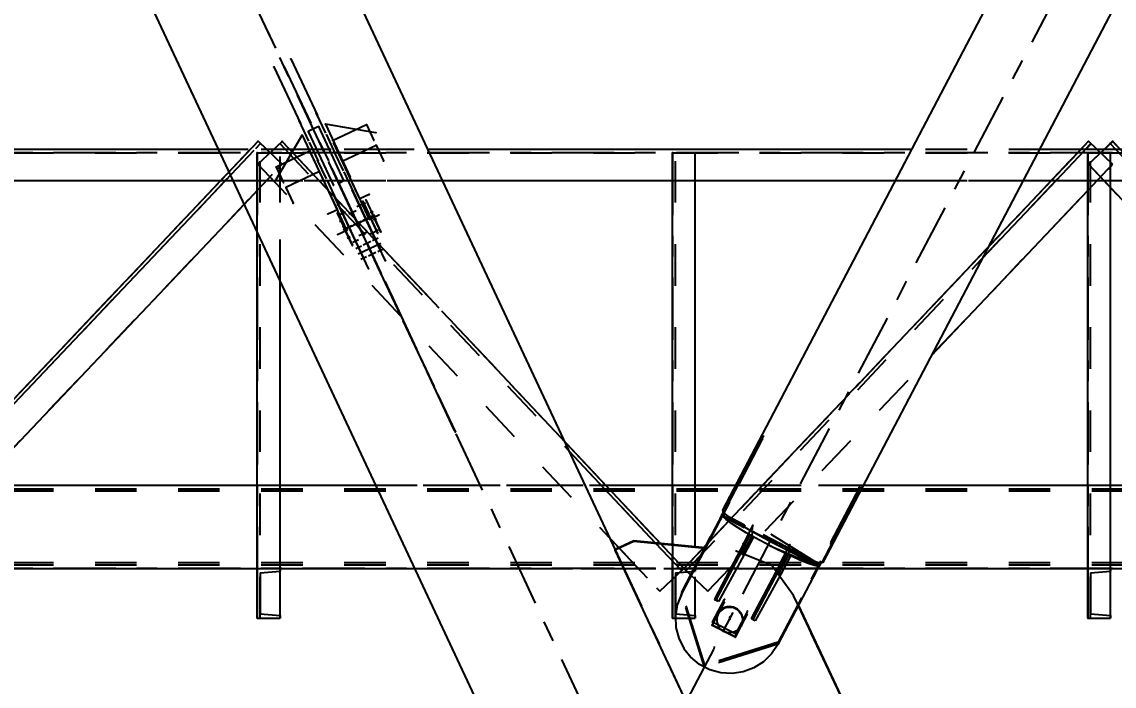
# Model space of a CAD drawing. Header units: millimetres. Extents: x 2368 to 8313, y 7493 to 11698.
# Drawn here: x 5925.3 to 5977.9, y 11267.7 to 11299.7 of the extents above; entities that cross this region are included whole.
import ezdxf

# ---------------------------------------------------------------- set-up
doc = ezdxf.new("R2010")
doc.units = ezdxf.units.MM
for name, pattern in [('XKITLINE00', [0]), ('XKITLINE02', [4, 2, -2]), ('XKITLINE03', [6, 3, -1, 1, -1])]:
    doc.linetypes.add(name, pattern=pattern)
doc.styles.add('ROMANS', font='romans.shx')
doc.dimstyles.new('MD300', dxfattribs={"dimtxt": 2.5, "dimasz": 2.5, "dimexe": 1, "dimexo": 1, "dimgap": 0.5, "dimtad": 1, "dimdec": 1, "dimlfac": 50, "dimrnd": 0.5, "dimdsep": 46, "dimtxsty": 'ROMANS', "dimcen": 1, "dimclrd": 146, "dimclre": 146, "dimclrt": 30, "dimadec": 1, "dimazin": 2, "dimtfac": 1, "dimtdec": 1, "dimtmove": 0, "dimatfit": 1, "dimfxl": 1, "dimtolj": 1, "dimtzin": 0, "dimlwd": -1, "dimlwe": -1, "dimarcsym": 0})

# ---------------------------------------------------------------- blocks, each defined once
blk = doc.blocks.new('*D37')
at = {"color": 146, "transparency": 16777216}
for p, q in [((6544.584, 11276.27), (6544.584, 10979.265)), ((5216.588, 11053.98), (5216.588, 10979.265)), ((5219.088, 10980.265), (6542.084, 10980.265))]:
    blk.add_line(p, q, dxfattribs=at)
for points in [[(5219.088, 10980.681), (5219.088, 10979.848), (5216.588, 10980.265)], [(6542.084, 10980.681), (6542.084, 10979.848), (6544.584, 10980.265)]]:
    blk.add_solid(points, dxfattribs=at)
at = {"layer": 'Defpoints', "color": 0, "transparency": 16777216}
for p in [(6544.584, 11277.27), (5216.588, 11054.98), (6544.584, 10980.265)]:
    blk.add_point(p, dxfattribs=at)
at = {"color": 30, "transparency": 16777216, "insert": (5880.586, 10982.015), "char_height": 2.5, "attachment_point": 5, "style": 'ROMANS'}
blk.add_mtext('\\A1;66400', dxfattribs=at)
blk = doc.blocks.new('*D38')
at = {"color": 146, "transparency": 16777216}
for p, q in [((3888.584, 11276.27), (3888.584, 10968.162)), ((6544.588, 11276.271), (6544.588, 10968.162)), ((6542.088, 10969.162), (3891.084, 10969.162))]:
    blk.add_line(p, q, dxfattribs=at)
for points in [[(3891.084, 10969.579), (3891.084, 10968.745), (3888.584, 10969.162)], [(6542.088, 10969.579), (6542.088, 10968.745), (6544.588, 10969.162)]]:
    blk.add_solid(points, dxfattribs=at)
at = {"layer": 'Defpoints', "color": 0, "transparency": 16777216}
for p in [(3888.584, 11277.27), (6544.588, 11277.271), (3888.584, 10969.162)]:
    blk.add_point(p, dxfattribs=at)
at = {"color": 30, "transparency": 16777216, "insert": (5216.586, 10970.912), "char_height": 2.5, "attachment_point": 5, "style": 'ROMANS'}
blk.add_mtext('\\A1;132800', dxfattribs=at)

msp = doc.modelspace()

# ---------------------------------------------------------------- linework, layer by layer
at = {"color": 8, "linetype": 'XKITLINE03'}
for p, q in [((6036.5882, 11087.0404), (5872.5882, 11436.8368)), ((6036.5882, 11087.0404), (5872.5882, 11436.8368)), ((6036.5882, 11418.2997), (5954.5882, 11261.9386)), ((6036.5882, 11418.2997), (5954.5882, 11261.9386)), ((5889.4991, 11400.7675), (5946.1327, 11279.9733)), ((5937.3974, 11297.5449), (5940.4087, 11291.122)), ((5938.2123, 11297.927), (5941.2236, 11291.5041)), ((5941.6208, 11288.5368), (5938.6094, 11294.9597)), ((5942.4356, 11288.9189), (5939.4243, 11295.3418)), ((5939.2929, 11294.5621), (5939.0428, 11294.4358)), ((5939.0428, 11294.4358), (5940.2618, 11291.8358)), ((5939.5498, 11294.6736), (5939.2929, 11294.5621)), ((5940.7689, 11292.0735), (5939.5498, 11294.6736)), ((5942.3052, 11294.3796), (5939.8713, 11294.7889)), ((5939.8713, 11294.7889), (5941.0631, 11292.2469)), ((5940.2178, 11294.0027), (5941.8476, 11294.7669)), ((5941.8476, 11294.7669), (5942.2035, 11294.0077)), ((5937.5065, 11292.1297), (5938.7486, 11294.2625)), ((5938.7486, 11294.2625), (5939.9404, 11291.7205)), ((5941.5348, 11291.1937), (5940.2178, 11294.0027)), ((5939.1313, 11293.4933), (5937.5015, 11292.7292)), ((5940.4483, 11290.6843), (5939.1313, 11293.4933)), ((5940.6804, 11293.016), (5942.3102, 11293.7802)), ((5942.3102, 11293.7802), (5942.6662, 11293.0209)), ((5941.2973, 11290.2868), (5940.0439, 11292.9601)), ((5941.9974, 11290.207), (5940.6804, 11293.016)), ((5937.5015, 11292.7292), (5937.8574, 11291.97)), ((5939.5939, 11292.5066), (5937.9641, 11291.7425)), ((5940.9109, 11289.6976), (5939.5939, 11292.5066)), ((5940.1826, 11292.6644), (5946.1014, 11280.0401)), ((5937.9641, 11291.7425), (5938.32, 11290.9833)), ((5940.5188, 11291.9473), (5940.7689, 11292.0735)), ((5941.2236, 11291.5041), (5942.7622, 11288.2224)), ((5941.9875, 11291.4059), (5941.5348, 11291.1937)), ((5939.9956, 11290.472), (5940.4483, 11290.6843)), ((5940.4087, 11291.122), (5941.9473, 11287.8403)), ((5941.6738, 11291.0857), (5942.1151, 11290.1443)), ((5941.8186, 11291.1536), (5942.26, 11290.2122)), ((5940.4424, 11290.5084), (5940.8838, 11289.567)), ((5940.8789, 11289.7658), (5941.9654, 11290.2752)), ((5942.022, 11288.7412), (5941.2973, 11290.2868)), ((5942.402, 11289.5325), (5941.9606, 11290.474)), ((5942.4501, 11290.4192), (5941.9974, 11290.207)), ((5942.5468, 11289.6005), (5942.1055, 11290.5419)), ((5942.1151, 11290.1443), (5942.402, 11289.5325)), ((5942.26, 11290.2122), (5942.5468, 11289.6005)), ((5940.4582, 11289.4853), (5940.9109, 11289.6976)), ((5941.1706, 11288.9552), (5940.7292, 11289.8966)), ((5940.8838, 11289.567), (5941.1706, 11288.9552)), ((5946.0631, 11280.1218), (5942.022, 11288.7412)), ((5942.7622, 11288.2224), (5942.4356, 11288.9189)), ((5941.9473, 11287.8403), (5941.6208, 11288.5368)), ((5946.1014, 11280.0401), (5946.0631, 11280.1218)), ((5957.0226, 11272.1816), (5960.9326, 11279.6373)), ((5957.0226, 11272.1816), (5960.9325, 11279.6373)), ((5957.0339, 11272.2758), (5960.9439, 11279.7315)), ((5957.034, 11272.2758), (5960.944, 11279.7315)), ((5965.5789, 11277.2225), (5961.6689, 11269.7668)), ((5965.5788, 11277.2225), (5961.6689, 11269.7668)), ((5965.5902, 11277.3167), (5961.6802, 11269.861)), ((5965.5903, 11277.3167), (5961.6803, 11269.861)), ((5958.9705, 11275.9968), (5958.9803, 11275.9606)), ((5958.9705, 11275.9968), (5958.9802, 11275.9606)), ((5958.9802, 11275.9606), (5963.6532, 11273.532)), ((5958.9803, 11275.9606), (5963.6532, 11273.532)), ((5963.6603, 11273.5906), (5958.9873, 11276.0193)), ((5963.6603, 11273.5906), (5958.9874, 11276.0193)), ((5963.6124, 11273.6533), (5959.0438, 11276.0277)), ((5963.6124, 11273.6533), (5959.0438, 11276.0277)), ((5963.5967, 11273.5235), (5959.0281, 11275.8979)), ((5963.5968, 11273.5235), (5959.0282, 11275.8979)), ((5960.4639, 11275.4877), (5960.0017, 11274.6064)), ((5960.4639, 11275.4877), (5960.0017, 11274.6064)), ((5960.4411, 11275.2993), (5960.4639, 11275.4877)), ((5960.4412, 11275.2993), (5960.4639, 11275.4877)), ((5958.7159, 11271.9129), (5960.426, 11275.1737)), ((5958.716, 11271.9129), (5960.426, 11275.1737)), ((5958.7311, 11272.0385), (5960.4412, 11275.2993)), ((5958.7311, 11272.0385), (5960.4411, 11275.2993)), ((5960.4033, 11274.9852), (5959.9411, 11274.1039)), ((5960.4032, 11274.9852), (5959.9411, 11274.1039)), ((5960.426, 11275.1737), (5960.4032, 11274.9852)), ((5960.426, 11275.1737), (5960.4033, 11274.9852)), ((5961.3537, 11275.053), (5963.6124, 11273.6533)), ((5961.3538, 11275.053), (5963.6124, 11273.6533)), ((5954.7281, 11274.7252), (5953.8219, 11274.306)), ((5954.728, 11274.7252), (5953.8219, 11274.306)), ((5960.5045, 11271.1168), (5962.2146, 11274.3776)), ((5960.5045, 11271.1168), (5962.2145, 11274.3776)), ((5961.2868, 11274.4982), (5963.5968, 11273.5235)), ((5961.2868, 11274.4982), (5963.5967, 11273.5235)), ((5962.2373, 11274.566), (5961.7751, 11273.6847)), ((5962.2373, 11274.566), (5961.7751, 11273.6847)), ((5962.2145, 11274.3776), (5962.2373, 11274.566)), ((5962.2146, 11274.3776), (5962.2373, 11274.566)), ((5953.8219, 11274.306), (5963.1227, 11254.4663)), ((5953.8219, 11274.306), (5963.1227, 11254.4663)), ((5961.3815, 11273.5553), (5959.6625, 11274.2482)), ((5961.3814, 11273.5553), (5959.6625, 11274.2482)), ((5960.4893, 11270.9912), (5962.1994, 11274.252)), ((5960.4894, 11270.9912), (5962.1994, 11274.252)), ((5962.1767, 11274.0636), (5961.7145, 11273.1823)), ((5962.1766, 11274.0636), (5961.7145, 11273.1823)), ((5962.1994, 11274.252), (5962.1766, 11274.0636)), ((5962.1994, 11274.252), (5962.1767, 11274.0636)), ((5962.42, 11272.1111), (5961.3814, 11273.5553)), ((5962.4201, 11272.1111), (5961.3815, 11273.5553)), ((5963.6532, 11273.532), (5963.6701, 11273.5544)), ((5963.6532, 11273.532), (5963.67, 11273.5544)), ((5963.6701, 11273.5544), (5963.6603, 11273.5906)), ((5963.67, 11273.5544), (5963.6603, 11273.5906)), ((5958.1462, 11268.7595), (5957.0339, 11272.2758)), ((5958.1462, 11268.7595), (5957.034, 11272.2758)), ((5958.1349, 11268.6653), (5957.0226, 11272.1816)), ((5958.1348, 11268.6653), (5957.0226, 11272.1816)), ((5958.5045, 11270.6727), (5959.0776, 11271.7655)), ((5958.5045, 11270.6727), (5959.0776, 11271.7655)), ((5958.5065, 11270.6895), (5959.0796, 11271.7823)), ((5958.5066, 11270.6895), (5959.0797, 11271.7823)), ((5958.5237, 11270.8318), (5959.0968, 11271.9246)), ((5958.5237, 11270.8318), (5959.0968, 11271.9246)), ((5958.7096, 11271.8606), (5958.7159, 11271.9129)), ((5958.7097, 11271.8606), (5958.716, 11271.9129)), ((5958.7375, 11272.0908), (5958.7311, 11272.0385)), ((5958.7374, 11272.0908), (5958.7311, 11272.0385)), ((5967.1025, 11262.1554), (5962.42, 11272.1111)), ((5967.1026, 11262.1554), (5962.4201, 11272.1111)), ((5960.1771, 11271.1941), (5959.604, 11270.1013)), ((5960.1771, 11271.1941), (5959.6041, 11270.1013)), ((5960.1791, 11271.2108), (5959.606, 11270.118)), ((5960.1792, 11271.2108), (5959.6061, 11270.118)), ((5960.1963, 11271.3532), (5959.6232, 11270.2604)), ((5960.1963, 11271.3532), (5959.6232, 11270.2604)), ((5959.6041, 11270.1013), (5958.5045, 11270.6727)), ((5959.604, 11270.1013), (5958.5045, 11270.6727)), ((5959.606, 11270.118), (5958.5065, 11270.6895)), ((5959.6061, 11270.118), (5958.5066, 11270.6895)), ((5959.6232, 11270.2604), (5958.5237, 11270.8318)), ((5959.6232, 11270.2604), (5958.5237, 11270.8318)), ((5959.359, 11271.0841), (5959.3438, 11270.9585)), ((5959.359, 11271.0841), (5959.3439, 11270.9585)), ((5960.483, 11270.9389), (5960.4893, 11270.9912)), ((5960.4831, 11270.9389), (5960.4894, 11270.9912)), ((5960.5109, 11271.1691), (5960.5045, 11271.1168)), ((5960.5108, 11271.1691), (5960.5045, 11271.1168)), ((5961.6689, 11269.7668), (5958.1348, 11268.6653)), ((5961.6689, 11269.7668), (5958.1349, 11268.6653)), ((5961.6803, 11269.861), (5958.1462, 11268.7595)), ((5961.6802, 11269.861), (5958.1462, 11268.7595))]:
    msp.add_line(p, q, dxfattribs=at)
at = {"color": 8, "linetype": 'XKITLINE00'}
for p, q in [((5889.6348, 11411.2266), (5953.8283, 11274.3079)), ((5881.3526, 11407.3948), (6020.0938, 11111.4729)), ((6022.8119, 11397.9044), (5958.992, 11276.21)), ((6027.6533, 11395.3882), (5963.8334, 11273.6938)), ((5960.8652, 11279.6913), (5959.0165, 11276.1661)), ((5960.8975, 11279.6367), (5959.0488, 11276.1115)), ((5960.8902, 11279.7363), (5960.8652, 11279.6913)), ((5960.9088, 11279.6686), (5960.8652, 11279.6913)), ((5960.9142, 11279.7743), (5960.8902, 11279.7363)), ((5960.931, 11279.7151), (5960.8902, 11279.7363)), ((5960.918, 11279.6863), (5960.8975, 11279.6367)), ((5960.9348, 11279.8015), (5960.9142, 11279.7743)), ((5960.9501, 11279.8154), (5960.9348, 11279.8015)), ((5960.9523, 11279.7702), (5960.9382, 11279.7312)), ((5960.9586, 11279.8145), (5960.9501, 11279.8154)), ((5960.9593, 11279.7989), (5960.9523, 11279.7702)), ((5960.9586, 11279.8145), (5960.9593, 11279.7989)), ((5965.6097, 11277.1876), (5963.761, 11273.6624)), ((5965.6506, 11277.2042), (5963.8019, 11273.679)), ((5965.638, 11277.2332), (5965.6097, 11277.1876)), ((5965.6506, 11277.2042), (5965.6288, 11277.2155)), ((5965.6739, 11277.25), (5965.6506, 11277.2042)), ((5965.6739, 11277.25), (5965.6535, 11277.2606)), ((5965.6838, 11277.3111), (5965.6622, 11277.276)), ((5965.6931, 11277.2905), (5965.6739, 11277.25)), ((5965.7003, 11277.3349), (5965.6838, 11277.3111)), ((5965.7063, 11277.3217), (5965.6931, 11277.2905)), ((5965.71, 11277.345), (5965.7003, 11277.3349)), ((5965.7121, 11277.3405), (5965.7063, 11277.3217)), ((5965.71, 11277.345), (5965.7121, 11277.3405)), ((5957.0207, 11272.1659), (5959.0768, 11276.0865)), ((5959.0681, 11276.0942), (5957.0245, 11272.1973)), ((5958.9718, 11275.9831), (5958.1498, 11274.4156)), ((5958.977, 11275.9687), (5958.1619, 11274.4145)), ((5958.9705, 11275.9968), (5958.9721, 11275.9804)), ((5959.0581, 11276.1445), (5958.9721, 11275.9804)), ((5958.9721, 11275.9804), (5958.9803, 11275.9606)), ((5959.056, 11276.1051), (5958.9803, 11275.9606)), ((5958.9936, 11275.9537), (5958.9803, 11275.9606)), ((5958.992, 11276.21), (5959.0165, 11276.1661)), ((5959.0644, 11276.1412), (5959.0165, 11276.1661)), ((5959.111, 11276.0559), (5959.0282, 11275.8979)), ((5959.2168, 11275.9614), (5959.0488, 11276.1115)), ((5959.2675, 11275.9247), (5959.1817, 11275.7611)), ((5959.4987, 11275.7573), (5959.2168, 11275.9614)), ((5959.1817, 11275.7611), (5959.0282, 11275.8979)), ((5959.4251, 11275.5829), (5959.1817, 11275.7611)), ((5959.7482, 11275.3708), (5959.4251, 11275.5829)), ((5959.8765, 11275.5129), (5959.4987, 11275.7573)), ((5960.3314, 11275.2403), (5959.8765, 11275.5129)), ((5960.1373, 11275.1337), (5959.7482, 11275.3708)), ((5960.3146, 11275.0313), (5959.8525, 11274.15)), ((5960.4882, 11274.932), (5960.0298, 11274.0579)), ((5960.2716, 11275.0565), (5960.0601, 11274.691)), ((5960.5761, 11274.8815), (5960.1373, 11275.1337)), ((5960.3147, 11275.0317), (5960.3146, 11275.0313)), ((5960.3227, 11275.0271), (5960.3146, 11275.0313)), ((5960.8405, 11274.9532), (5960.3314, 11275.2403)), ((5961.0462, 11274.6248), (5960.5761, 11274.8815)), ((5961.3783, 11274.6661), (5960.8405, 11274.9532)), ((5954.7256, 11274.7043), (5953.8194, 11274.285)), ((5954.7306, 11274.7462), (5953.8245, 11274.3269)), ((5954.7306, 11274.7462), (5954.7256, 11274.7043)), ((5958.1649, 11274.3718), (5954.7256, 11274.7043)), ((5958.186, 11274.4121), (5954.7306, 11274.7462)), ((5960.0601, 11274.691), (5958.6273, 11271.959)), ((5961.5278, 11274.3745), (5961.0462, 11274.6248)), ((5961.9178, 11274.3933), (5961.3783, 11274.6661)), ((5962.0007, 11274.1411), (5961.5278, 11274.3745)), ((5962.432, 11274.1485), (5961.9178, 11274.3933)), ((5953.8208, 11274.2965), (5953.8194, 11274.285)), ((5953.8194, 11274.285), (5963.1202, 11254.4453)), ((5953.8245, 11274.3269), (5953.8234, 11274.3183)), ((5959.8525, 11274.15), (5958.621, 11271.9066)), ((5960.0298, 11274.0579), (5958.7983, 11271.8145)), ((5960.0298, 11274.0579), (5959.8525, 11274.15)), ((5962.0841, 11274.1023), (5961.6259, 11273.2284)), ((5962.2654, 11274.0175), (5961.8032, 11273.1362)), ((5962.0385, 11274.1235), (5961.8335, 11273.7693)), ((5962.2573, 11274.0217), (5962.0007, 11274.1411)), ((5962.2654, 11274.0175), (5962.2573, 11274.0217)), ((5962.2654, 11274.0179), (5962.2654, 11274.0175)), ((5962.445, 11273.9343), (5962.2655, 11274.0178)), ((5962.8951, 11273.944), (5962.432, 11274.1485)), ((5962.842, 11273.7629), (5962.445, 11273.9343)), ((5963.2838, 11273.7901), (5962.8951, 11273.944)), ((5961.8335, 11273.7693), (5960.4007, 11271.0373)), ((5963.7218, 11273.6693), (5961.667, 11269.7511)), ((5963.1751, 11273.634), (5962.842, 11273.7629)), ((5963.4303, 11273.5531), (5963.1751, 11273.634)), ((5963.5787, 11273.6944), (5963.2838, 11273.7901)), ((5963.5152, 11273.715), (5963.4303, 11273.5531)), ((5963.5968, 11273.5235), (5963.4303, 11273.5531)), ((5963.761, 11273.6624), (5963.5787, 11273.6944)), ((5963.6773, 11273.6771), (5963.5968, 11273.5235)), ((5963.725, 11273.6688), (5963.6532, 11273.532)), ((5963.665, 11273.5414), (5963.6532, 11273.532)), ((5963.7312, 11273.6677), (5963.665, 11273.5414)), ((5963.8019, 11273.679), (5963.7766, 11273.6922)), ((5963.8334, 11273.6938), (5963.8019, 11273.679)), ((5961.6259, 11273.2284), (5960.3944, 11270.985)), ((5961.8032, 11273.1362), (5960.5717, 11270.8928)), ((5961.8032, 11273.1362), (5961.6259, 11273.2284)), ((5957.0207, 11272.1659), (5956.8197, 11271.6595)), ((5957.0245, 11272.1973), (5956.8235, 11271.6909)), ((5957.0245, 11272.1973), (5957.0207, 11272.1659)), ((5958.6273, 11271.959), (5958.621, 11271.9066)), ((5958.7983, 11271.8145), (5958.621, 11271.9066)), ((5956.8197, 11271.6595), (5956.7291, 11271.1224)), ((5956.8235, 11271.6909), (5956.8197, 11271.6595)), ((5958.7901, 11271.2108), (5958.7487, 11271.1115)), ((5958.7921, 11271.2275), (5958.7507, 11271.1283)), ((5958.7921, 11271.2275), (5958.7507, 11271.1283)), ((5958.7941, 11271.2442), (5958.7527, 11271.145)), ((5958.8482, 11271.3013), (5958.7901, 11271.2108)), ((5958.7921, 11271.2275), (5958.7901, 11271.2108)), ((5958.8502, 11271.318), (5958.7921, 11271.2275)), ((5958.8502, 11271.318), (5958.7921, 11271.2275)), ((5958.7941, 11271.2442), (5958.7921, 11271.2275)), ((5958.8522, 11271.3348), (5958.7941, 11271.2442)), ((5958.9212, 11271.3804), (5958.8482, 11271.3013)), ((5958.9233, 11271.3971), (5958.8502, 11271.318)), ((5958.9233, 11271.3971), (5958.8502, 11271.318)), ((5958.9253, 11271.4139), (5958.8522, 11271.3348)), ((5959.007, 11271.4457), (5958.9212, 11271.3804)), ((5959.009, 11271.4624), (5958.9233, 11271.3971)), ((5959.009, 11271.4624), (5958.9233, 11271.3971)), ((5959.011, 11271.4792), (5958.9253, 11271.4139)), ((5959.1029, 11271.4951), (5959.007, 11271.4457)), ((5959.1049, 11271.5119), (5959.009, 11271.4624)), ((5959.1049, 11271.5119), (5959.009, 11271.4624)), ((5959.1069, 11271.5286), (5959.011, 11271.4792)), ((5959.206, 11271.5273), (5959.1029, 11271.4951)), ((5959.208, 11271.544), (5959.1049, 11271.5119)), ((5959.208, 11271.544), (5959.1049, 11271.5119)), ((5959.21, 11271.5607), (5959.1069, 11271.5286)), ((5959.3131, 11271.5411), (5959.206, 11271.5273)), ((5959.3151, 11271.5578), (5959.208, 11271.544)), ((5959.3151, 11271.5578), (5959.208, 11271.544)), ((5959.3172, 11271.5746), (5959.21, 11271.5607)), ((5959.4211, 11271.5362), (5959.3131, 11271.5411)), ((5959.4231, 11271.5529), (5959.3151, 11271.5578)), ((5959.4231, 11271.5529), (5959.3151, 11271.5578)), ((5959.4251, 11271.5697), (5959.3172, 11271.5746)), ((5959.5266, 11271.5127), (5959.4211, 11271.5362)), ((5959.5286, 11271.5295), (5959.4231, 11271.5529)), ((5959.5286, 11271.5295), (5959.4231, 11271.5529)), ((5959.5306, 11271.5462), (5959.4251, 11271.5697)), ((5959.6264, 11271.4714), (5959.5266, 11271.5127)), ((5959.6284, 11271.4882), (5959.5286, 11271.5295)), ((5959.6284, 11271.4882), (5959.5286, 11271.5295)), ((5959.6304, 11271.5049), (5959.5306, 11271.5462)), ((5959.6284, 11271.4882), (5959.6264, 11271.4714)), ((5959.7175, 11271.4135), (5959.6264, 11271.4714)), ((5959.6304, 11271.5049), (5959.6284, 11271.4882)), ((5959.7195, 11271.4303), (5959.6284, 11271.4882)), ((5959.7195, 11271.4303), (5959.6284, 11271.4882)), ((5959.7215, 11271.447), (5959.6304, 11271.5049)), ((5959.7971, 11271.3408), (5959.7175, 11271.4135)), ((5959.7991, 11271.3575), (5959.7195, 11271.4303)), ((5959.7991, 11271.3575), (5959.7195, 11271.4303)), ((5959.8012, 11271.3742), (5959.7215, 11271.447)), ((5959.7971, 11271.3408), (5959.8629, 11271.2554)), ((5959.7991, 11271.3575), (5959.8649, 11271.2721)), ((5959.7991, 11271.3575), (5959.8649, 11271.2721)), ((5959.8012, 11271.3742), (5959.8669, 11271.2889)), ((5959.8629, 11271.2554), (5959.9127, 11271.1599)), ((5959.8649, 11271.2721), (5959.9147, 11271.1767)), ((5959.8649, 11271.2721), (5959.9147, 11271.1767)), ((5959.8669, 11271.2889), (5959.9168, 11271.1934)), ((5959.9168, 11271.1934), (5959.9492, 11271.0909)), ((5962.6427, 11271.6115), (5966.6578, 11263.0747)), ((5962.6557, 11271.6364), (5966.6841, 11263.0716)), ((5956.7291, 11271.1224), (5956.7527, 11270.5782)), ((5958.7252, 11271.0066), (5958.7205, 11270.8993)), ((5958.7205, 11270.8993), (5958.7345, 11270.7927)), ((5958.7487, 11271.1115), (5958.7252, 11271.0066)), ((5958.7345, 11270.7927), (5958.767, 11270.6901)), ((5958.767, 11270.6901), (5958.8168, 11270.5947)), ((5959.931, 11270.7385), (5959.8896, 11270.6393)), ((5959.9127, 11271.1599), (5959.9452, 11271.0574)), ((5959.9147, 11271.1767), (5959.9472, 11271.0741)), ((5959.9147, 11271.1767), (5959.9472, 11271.0741)), ((5959.9544, 11270.8434), (5959.931, 11270.7385)), ((5959.9452, 11271.0574), (5959.9592, 11270.9508)), ((5959.9472, 11271.0741), (5959.9612, 11270.9675)), ((5959.9472, 11271.0741), (5959.9612, 11270.9675)), ((5959.9492, 11271.0909), (5959.9632, 11270.9843)), ((5959.9592, 11270.9508), (5959.9544, 11270.8434)), ((5960.4007, 11271.0373), (5960.3944, 11270.985)), ((5960.5717, 11270.8928), (5960.3944, 11270.985)), ((5956.7527, 11270.5782), (5956.8895, 11270.0505)), ((5958.8168, 11270.5947), (5958.8825, 11270.5093)), ((5958.9622, 11270.4365), (5958.8825, 11270.5093)), ((5959.0533, 11270.3786), (5958.9622, 11270.4365)), ((5959.1531, 11270.3373), (5959.0533, 11270.3786)), ((5959.2586, 11270.3139), (5959.1531, 11270.3373)), ((5959.3666, 11270.309), (5959.2586, 11270.3139)), ((5959.4737, 11270.3228), (5959.3666, 11270.309)), ((5959.5768, 11270.3549), (5959.4737, 11270.3228)), ((5959.6727, 11270.4044), (5959.5768, 11270.3549)), ((5959.7584, 11270.4697), (5959.6727, 11270.4044)), ((5959.8315, 11270.5488), (5959.7584, 11270.4697)), ((5959.8896, 11270.6393), (5959.8315, 11270.5488)), ((5956.8895, 11270.0505), (5957.1336, 11269.5626)), ((5961.667, 11269.7511), (5961.3645, 11269.2974)), ((5957.1336, 11269.5626), (5957.4744, 11269.1357)), ((5957.8968, 11268.7884), (5957.4744, 11269.1357)), ((5961.3645, 11269.2974), (5960.9737, 11268.9164)), ((5958.3825, 11268.536), (5957.8968, 11268.7884)), ((5960.5116, 11268.6245), (5959.9985, 11268.4347)), ((5960.9737, 11268.9164), (5960.5116, 11268.6245)), ((5958.9101, 11268.3895), (5958.3825, 11268.536)), ((5959.4568, 11268.3552), (5958.9101, 11268.3895)), ((5959.9985, 11268.4347), (5959.4568, 11268.3552))]:
    msp.add_line(p, q, dxfattribs=at)
at = {"color": 1, "linetype": 'XKITLINE03'}
for p, q in [((5917.1383, 11273.4162), (5936.6282, 11293.9667)), ((5936.6282, 11293.9667), (5917.1383, 11273.4162)), ((5937.7909, 11293.9644), (5957.1383, 11273.4162)), ((5957.1383, 11273.4162), (5937.7909, 11293.9644)), ((5957.1383, 11273.4162), (5976.6282, 11293.9667)), ((5976.6282, 11293.9667), (5957.1383, 11273.4162)), ((5977.7909, 11293.9644), (5997.1383, 11273.4162)), ((5997.1383, 11273.4162), (5977.7909, 11293.9644)), ((6133.777, 11293.4162), (5796.7808, 11293.4162)), ((6133.777, 11293.4162), (5796.7808, 11293.4162)), ((5936.5883, 11271.0162), (5936.5883, 11293.4162)), ((5936.5883, 11293.4162), (5936.5883, 11271.0162)), ((5956.5883, 11271.0162), (5956.5883, 11293.4162)), ((5956.5883, 11293.4162), (5956.5883, 11271.0162)), ((5976.5883, 11271.0162), (5976.5883, 11293.4162)), ((5976.5883, 11293.4162), (5976.5883, 11271.0162)), ((5796.7808, 11273.4162), (6133.7769, 11273.4162)), ((6133.777, 11273.4162), (5796.7808, 11273.4162)), ((5936.5883, 11273.4162), (5936.5883, 11273.4162)), ((5956.5883, 11273.4162), (5956.5883, 11273.4162)), ((5976.5883, 11273.4162), (5976.5883, 11273.4162))]:
    msp.add_line(p, q, dxfattribs=at)
at = {"color": 3, "linetype": 'XKITLINE02'}
for p, q in [((5917.1383, 11273.4162), (5936.6282, 11293.9667)), ((5917.2544, 11273.3061), (5936.7443, 11293.8566)), ((5934.8447, 11292.0862), (5936.6282, 11293.9667)), ((5935.0653, 11292.0862), (5936.7443, 11293.8566)), ((5936.626, 11292.8676), (5937.7909, 11293.9644)), ((5936.626, 11292.8676), (5937.7909, 11293.9644)), ((5936.6282, 11293.9667), (5937.7891, 11292.8657)), ((5936.6282, 11293.9667), (5937.7892, 11292.8657)), ((5937.6744, 11293.8547), (5951.5961, 11279.0689)), ((5937.6744, 11293.8547), (5957.0218, 11273.3065)), ((5937.7909, 11293.9644), (5951.3782, 11279.5338)), ((5937.7909, 11293.9644), (5957.1383, 11273.4162)), ((5957.1383, 11273.4162), (5976.6282, 11293.9667)), ((5957.2544, 11273.3061), (5976.7443, 11293.8566)), ((5976.626, 11292.8676), (5977.7909, 11293.9644)), ((5976.6282, 11293.9667), (5976.7443, 11293.8566)), ((5976.6282, 11293.9667), (5977.7892, 11292.8657)), ((5977.6744, 11293.8547), (5977.7909, 11293.9644)), ((5977.6744, 11293.8547), (5997.0218, 11273.3065)), ((5977.7909, 11293.9644), (5997.1383, 11273.4162)), ((5796.7808, 11293.5862), (6133.777, 11293.5862)), ((5796.7808, 11293.4162), (6133.777, 11293.4162)), ((5796.7808, 11293.4162), (6133.777, 11293.4162)), ((5898.147, 11293.5862), (5944.7898, 11293.5862)), ((5936.5883, 11289.5824), (5936.5883, 11293.4162)), ((5936.5883, 11293.4162), (5937.6883, 11293.4162)), ((5936.5883, 11293.4162), (5937.6883, 11293.4162)), ((5936.5883, 11271.0162), (5936.5883, 11293.4162)), ((5936.7283, 11271.0162), (5936.7283, 11293.4162)), ((5936.7283, 11271.0162), (5936.7283, 11293.4162)), ((5937.6883, 11287.2362), (5937.6883, 11293.4162)), ((5937.6883, 11271.0162), (5937.6883, 11293.4162)), ((5944.7898, 11293.5862), (5974.2655, 11293.5862)), ((5956.5883, 11292.0862), (5956.5883, 11293.4162)), ((5956.5883, 11293.4162), (5957.6883, 11293.4162)), ((5956.5883, 11293.4162), (5957.6883, 11293.4162)), ((5956.5883, 11271.0162), (5956.5883, 11293.4162)), ((5956.7283, 11271.0162), (5956.7283, 11293.4162)), ((5956.7283, 11271.0162), (5956.7283, 11293.4162)), ((5957.6883, 11292.0862), (5957.6883, 11293.4162)), ((5957.6883, 11271.0162), (5957.6883, 11293.4162)), ((5958.2286, 11274.5658), (5976.2673, 11293.5862)), ((5975.0653, 11292.0862), (5976.4878, 11293.5862)), ((5976.5883, 11292.0862), (5976.5883, 11293.4162)), ((5976.5883, 11293.4162), (5977.6883, 11293.4162)), ((5976.5883, 11293.4162), (5977.6883, 11293.4162)), ((5976.5883, 11271.0162), (5976.5883, 11293.4162)), ((5976.626, 11292.8676), (5977.3892, 11293.5862)), ((5976.7283, 11271.0162), (5976.7283, 11293.4162)), ((5976.7283, 11271.0162), (5976.7283, 11293.4162)), ((5977.0294, 11293.5862), (5977.7891, 11292.8657)), ((5977.6883, 11292.0862), (5977.6883, 11293.4162)), ((5977.6883, 11271.0162), (5977.6883, 11293.4162)), ((5918.2992, 11272.3152), (5937.7892, 11292.8657)), ((5935.9554, 11290.9322), (5937.7891, 11292.8657)), ((5936.626, 11292.8676), (5953.5578, 11274.8849)), ((5936.626, 11292.8676), (5955.9734, 11272.3194)), ((5958.2992, 11272.3152), (5977.7892, 11292.8657)), ((5976.5883, 11291.5995), (5977.7891, 11292.8657)), ((5976.626, 11292.8676), (5977.6883, 11291.7394)), ((5976.626, 11292.8676), (5995.9734, 11272.3194)), ((5796.7808, 11292.0862), (5945.493, 11292.0862)), ((5796.7808, 11292.0862), (6133.777, 11292.0862)), ((5894.8447, 11292.0862), (5973.4789, 11292.0862)), ((5934.8447, 11292.0862), (6098.3491, 11292.0862)), ((5941.6542, 11290.939), (5941.3826, 11290.8117)), ((5941.8049, 11290.9944), (5941.6601, 11290.9265)), ((5940.691, 11290.1666), (5940.5461, 11290.0987)), ((5940.8393, 11290.557), (5940.5677, 11290.4296)), ((5941.3589, 11290.6266), (5940.9967, 11290.4568)), ((5941.9654, 11290.2752), (5941.6938, 11290.1478)), ((5942.1103, 11290.3431), (5941.9654, 11290.2752)), ((5942.173, 11290.5864), (5942.0281, 11290.5184)), ((5942.2552, 11290.411), (5942.1103, 11290.3431)), ((5942.3374, 11290.2356), (5942.1925, 11290.1677)), ((5940.8789, 11289.7658), (5940.7341, 11289.6978)), ((5941.1505, 11289.8931), (5940.8789, 11289.7658)), ((5941.6033, 11290.1054), (5941.2411, 11289.9356)), ((5942.2767, 11289.6113), (5942.0051, 11289.484)), ((5942.4157, 11289.6918), (5942.2708, 11289.6238)), ((5941.0668, 11289.3649), (5940.922, 11289.297)), ((5941.4618, 11289.2293), (5941.1902, 11289.1019)), ((5941.8476, 11289.5841), (5941.4855, 11289.4143)), ((5942.0566, 11289.1385), (5941.6944, 11288.9687)), ((5942.4187, 11289.3083), (5942.1471, 11289.1809)), ((5941.6039, 11288.9262), (5941.3322, 11288.7989)), ((5942.5421, 11289.0453), (5941.4556, 11288.5358)), ((5942.3032, 11288.6124), (5941.9411, 11288.4426)), ((5942.6654, 11288.7822), (5942.3938, 11288.6549)), ((5958.2286, 11274.5658), (5971.7894, 11288.8646)), ((5941.8505, 11288.4002), (5941.5789, 11288.2728)), ((5957.2544, 11273.3061), (5971.5167, 11288.3445)), ((5958.2992, 11272.3152), (5969.0618, 11283.6634)), ((5796.7808, 11277.4162), (6133.777, 11277.4162)), ((5796.7808, 11277.2462), (6133.7769, 11277.2462)), ((5796.7808, 11277.2462), (6133.777, 11277.2462)), ((5796.7808, 11277.1398), (6133.7769, 11277.1398)), ((5796.7808, 11277.1398), (6133.777, 11277.1398)), ((5920.9318, 11277.4162), (5937.6883, 11277.4162)), ((5936.5883, 11277.4162), (5953.372, 11277.4162)), ((5942.2923, 11277.4162), (5957.6883, 11277.4162)), ((5956.5883, 11277.4162), (5965.7856, 11277.4162)), ((5959.6246, 11277.4162), (5977.6883, 11277.4162)), ((5976.5883, 11277.4162), (5993.372, 11277.4162)), ((5954.0046, 11274.4103), (5955.9734, 11272.3194)), ((5955.7599, 11274.6467), (5957.0218, 11273.3065)), ((5956.0017, 11274.6233), (5957.1383, 11273.4162)), ((5956.5883, 11271.0162), (5956.5883, 11274.5666)), ((5957.1383, 11273.4162), (5958.0915, 11274.4213)), ((5957.6883, 11271.0162), (5957.6883, 11274.4603)), ((5796.7808, 11273.6926), (6133.7769, 11273.6926)), ((5796.7808, 11273.6926), (6133.777, 11273.6926)), ((5796.7808, 11273.5862), (6133.7769, 11273.5862)), ((5796.7808, 11273.5862), (6133.777, 11273.5862)), ((5796.7808, 11273.4162), (6133.777, 11273.4162)), ((5816.5883, 11273.4162), (6133.7769, 11273.4162)), ((5936.5883, 11273.4162), (5937.6883, 11273.4162)), ((5936.5883, 11273.4162), (5937.6883, 11273.4162)), ((5936.5883, 11273.4162), (5936.5883, 11271.0162)), ((5936.5883, 11273.4162), (5936.5883, 11271.0162)), ((5937.6883, 11273.4162), (5937.6883, 11273.2802)), ((5937.6883, 11273.4162), (5937.6883, 11273.2802)), ((5944.1677, 11273.4162), (5963.5891, 11273.4162)), ((5955.9734, 11272.3194), (5957.1383, 11273.4162)), ((5955.9734, 11272.3194), (5957.1383, 11273.4162)), ((5956.5883, 11273.4162), (5957.6883, 11273.4162)), ((5956.5883, 11273.4162), (5956.5883, 11271.0162)), ((5956.5883, 11273.4162), (5956.5883, 11271.0162)), ((5957.1383, 11273.4162), (5958.2992, 11272.3152)), ((5957.1383, 11273.4162), (5958.2992, 11272.3152)), ((5957.6883, 11273.4162), (5957.6883, 11273.2802)), ((5957.6883, 11273.4162), (5957.6883, 11273.2802)), ((5976.5883, 11273.4162), (5977.6883, 11273.4162)), ((5976.5883, 11273.4162), (5977.6883, 11273.4162)), ((5976.5883, 11273.4162), (5976.5883, 11271.0162)), ((5976.5883, 11273.4162), (5976.5883, 11271.0162)), ((5977.6883, 11273.4162), (5977.6883, 11273.2802)), ((5977.6883, 11273.4162), (5977.6883, 11273.2802)), ((5936.7283, 11273.2034), (5937.6883, 11273.2802)), ((5936.7283, 11273.2034), (5936.7283, 11271.229)), ((5936.7283, 11273.2034), (5936.7283, 11271.229)), ((5956.7283, 11273.2034), (5957.6883, 11273.2802)), ((5956.7283, 11273.2034), (5956.7283, 11271.229)), ((5956.7283, 11273.2034), (5956.7283, 11271.229)), ((5976.7283, 11273.2034), (5977.6883, 11273.2802)), ((5976.7283, 11273.2034), (5976.7283, 11271.229)), ((5976.7283, 11273.2034), (5976.7283, 11271.229)), ((5936.7283, 11271.229), (5937.6883, 11271.1522)), ((5956.7283, 11271.229), (5957.6883, 11271.1522)), ((5976.7283, 11271.229), (5977.6883, 11271.1522)), ((5936.5883, 11271.0162), (5937.6883, 11271.0162)), ((5936.5883, 11271.0162), (5937.6883, 11271.0162)), ((5937.6883, 11271.1522), (5937.6883, 11271.0162)), ((5937.6883, 11271.1522), (5937.6883, 11271.0162)), ((5956.5883, 11271.0162), (5957.6883, 11271.0162)), ((5956.5883, 11271.0162), (5957.6883, 11271.0162)), ((5956.5883, 11271.0162), (5957.6883, 11271.0162)), ((5957.6883, 11271.1522), (5957.6883, 11271.0162)), ((5957.6883, 11271.1522), (5957.6883, 11271.0162)), ((5959.3398, 11270.925), (5959.3418, 11270.9418)), ((5959.3418, 11270.9418), (5959.3438, 11270.9585)), ((5959.3419, 11270.9418), (5959.3439, 11270.9585)), ((5959.3438, 11270.9585), (5959.3476, 11270.9899)), ((5959.3439, 11270.9585), (5959.3477, 11270.9899)), ((5959.3489, 11271.0004), (5959.354, 11271.0423)), ((5959.3489, 11271.0004), (5959.3539, 11271.0423)), ((5959.3552, 11271.0527), (5959.359, 11271.0841)), ((5959.3552, 11271.0527), (5959.359, 11271.0841)), ((5959.359, 11271.0841), (5959.361, 11271.1009)), ((5959.359, 11271.0841), (5959.361, 11271.1009)), ((5976.5883, 11271.0162), (5977.6883, 11271.0162)), ((5976.5883, 11271.0162), (5977.6883, 11271.0162)), ((5977.6883, 11271.1522), (5977.6883, 11271.0162)), ((5977.6883, 11271.1522), (5977.6883, 11271.0162)), ((5958.5951, 11269.5308), (5958.6103, 11269.6564))]:
    msp.add_line(p, q, dxfattribs=at)
at = {"color": 7, "linetype": 'XKITLINE00'}
for p, q in [((5976.2673, 11293.5862), (5976.6282, 11293.9667)), ((5976.4878, 11293.5862), (5976.7443, 11293.8566)), ((5976.6282, 11293.9667), (5977.0294, 11293.5862)), ((5977.3892, 11293.5862), (5977.6744, 11293.8547)), ((5977.7909, 11293.9644), (5977.6744, 11293.8547)), ((5977.6744, 11293.8547), (5977.9272, 11293.5862)), ((5977.7909, 11293.9644), (5978.147, 11293.5862)), ((5811.7362, 11293.5862), (5934.7111, 11293.5862)), ((5944.7898, 11293.5862), (5968.1046, 11293.5862)), ((5974.2655, 11293.5862), (6091.6376, 11293.5862)), ((5811.0524, 11292.0862), (5935.4144, 11292.0862)), ((5917.1383, 11273.4162), (5934.8447, 11292.0862)), ((5917.2544, 11273.3061), (5935.0653, 11292.0862)), ((5945.493, 11292.0862), (5967.318, 11292.0862)), ((5956.5883, 11274.5666), (5956.5883, 11292.0862)), ((5957.6883, 11274.4603), (5957.6883, 11292.0862)), ((5971.5167, 11288.3445), (5975.0653, 11292.0862)), ((5971.7894, 11288.8646), (5974.8447, 11292.0862)), ((5973.4789, 11292.0862), (6092.3359, 11292.0862)), ((5976.5883, 11271.0162), (5976.5883, 11292.0862)), ((5977.6883, 11271.0162), (5977.6883, 11292.0862)), ((5977.6883, 11291.7394), (5995.9734, 11272.3194)), ((5969.0618, 11283.6634), (5976.5883, 11291.5995)), ((5918.2992, 11272.3152), (5935.9554, 11290.9322)), ((5936.5883, 11271.0162), (5936.5883, 11289.5824)), ((5937.6883, 11271.0162), (5937.6883, 11287.2362)), ((5951.3782, 11279.5338), (5956.0017, 11274.6233)), ((5951.5961, 11279.0689), (5955.7599, 11274.6467)), ((5923.137, 11277.4162), (5936.5883, 11277.4162)), ((5937.6883, 11277.4162), (5942.2923, 11277.4162)), ((5953.372, 11277.4162), (5956.5883, 11277.4162)), ((5957.6883, 11277.4162), (5959.6246, 11277.4162)), ((5965.7856, 11277.4162), (5976.5883, 11277.4162)), ((5977.6883, 11277.4162), (5991.1744, 11277.4162)), ((5953.5578, 11274.8849), (5954.0046, 11274.4103)), ((5958.0915, 11274.4213), (5958.2286, 11274.5658)), ((5919.3434, 11273.4162), (5936.5883, 11273.4162)), ((5937.6883, 11273.4162), (5944.1677, 11273.4162)), ((5963.5891, 11273.4162), (5976.5883, 11273.4162)), ((5977.6883, 11273.4162), (5994.9406, 11273.4162)), ((5936.5883, 11271.0162), (5937.6883, 11271.0162)), ((5976.5883, 11271.0162), (5977.6883, 11271.0162))]:
    msp.add_line(p, q, dxfattribs=at)
at = {"color": 3, "linetype": 'XKITLINE00'}
for p, q in [((5959.3398, 11270.925), (5959.3419, 11270.9418)), ((5958.5952, 11269.5308), (5958.6103, 11269.6564))]:
    msp.add_line(p, q, dxfattribs=at)
at = {"color": 8, "linetype": 'XKITLINE00'}
for centre in [(5937.3974, 11297.5449), (5938.2123, 11297.927), (5938.6094, 11294.9597), (5939.4243, 11295.3418), (5939.0428, 11294.4358), (5939.0428, 11294.4358), (5939.2929, 11294.5621), (5939.2929, 11294.5621), (5939.5498, 11294.6736), (5939.5498, 11294.6736), (5939.8713, 11294.7889), (5939.8713, 11294.7889), (5941.8476, 11294.7669), (5941.8476, 11294.7669), (5942.3052, 11294.3796), (5938.7486, 11294.2625), (5938.7486, 11294.2625), (5940.2178, 11294.0027), (5940.2178, 11294.0027), (5942.2035, 11294.0077), (5939.1313, 11293.4933), (5939.1313, 11293.4933), (5942.3102, 11293.7802), (5942.3102, 11293.7802), (5940.0439, 11292.9601), (5940.6804, 11293.016), (5940.6804, 11293.016), (5942.6662, 11293.0209), (5937.5015, 11292.7292), (5937.5015, 11292.7292), (5939.5939, 11292.5066), (5939.5939, 11292.5066), (5940.1826, 11292.6644), (5941.0631, 11292.2469), (5937.5065, 11292.1297), (5937.8574, 11291.97), (5937.9641, 11291.7425), (5937.9641, 11291.7425), (5939.9404, 11291.7205), (5940.2618, 11291.8358), (5940.5188, 11291.9473), (5940.7689, 11292.0735), (5940.7689, 11292.0735), (5941.2236, 11291.5041), (5941.2236, 11291.5041), (5941.5348, 11291.1937), (5941.5348, 11291.1937), (5941.9875, 11291.4059), (5938.32, 11290.9833), (5940.4087, 11291.122), (5940.4087, 11291.122), (5940.4483, 11290.6843), (5940.4483, 11290.6843), (5941.6738, 11291.0857), (5941.8186, 11291.1536), (5939.9956, 11290.472), (5940.4424, 11290.5084), (5941.2973, 11290.2868), (5941.2973, 11290.2868), (5941.9606, 11290.474), (5941.9654, 11290.2752), (5941.9974, 11290.207), (5941.9974, 11290.207), (5942.1055, 11290.5419), (5942.1151, 11290.1443), (5942.1151, 11290.1443), (5942.26, 11290.2122), (5942.26, 11290.2122), (5942.4501, 11290.4192), (5940.7292, 11289.8966), (5940.8789, 11289.7658), (5940.9109, 11289.6976), (5940.9109, 11289.6976), (5942.5468, 11289.6005), (5942.5468, 11289.6005), (5940.4582, 11289.4853), (5940.8838, 11289.567), (5940.8838, 11289.567), (5942.402, 11289.5325), (5942.402, 11289.5325), (5941.1706, 11288.9552), (5941.1706, 11288.9552), (5942.022, 11288.7412), (5942.022, 11288.7412), (5942.4356, 11288.9189), (5942.4356, 11288.9189), (5941.6208, 11288.5368), (5941.6208, 11288.5368), (5942.7622, 11288.2224), (5942.7622, 11288.2224), (5941.9473, 11287.8403), (5941.9473, 11287.8403), (5946.0631, 11280.1218), (5946.0631, 11280.1218), (5946.1014, 11280.0401), (5946.1014, 11280.0401), (5946.1327, 11279.9733), (5960.9325, 11279.6373), (5960.9326, 11279.6373), (5960.9439, 11279.7315), (5960.944, 11279.7315), (5965.5788, 11277.2225), (5965.5789, 11277.2225), (5965.5902, 11277.3167), (5965.5903, 11277.3167), (5958.9705, 11275.9968), (5958.9705, 11275.9968), (5958.9802, 11275.9606), (5958.9802, 11275.9606), (5958.9803, 11275.9606), (5958.9803, 11275.9606), (5958.9873, 11276.0193), (5958.9874, 11276.0193), (5959.0438, 11276.0277), (5959.0438, 11276.0277), (5959.0281, 11275.8979), (5959.0282, 11275.8979), (5960.4639, 11275.4877), (5960.4639, 11275.4877), (5960.4639, 11275.4877), (5960.4639, 11275.4877), (5960.4032, 11274.9852), (5960.4032, 11274.9852), (5960.4033, 11274.9852), (5960.4033, 11274.9852), (5960.426, 11275.1737), (5960.426, 11275.1737), (5960.426, 11275.1737), (5960.426, 11275.1737), (5960.4411, 11275.2993), (5960.4411, 11275.2993), (5960.4412, 11275.2993), (5960.4412, 11275.2993), (5961.3537, 11275.053), (5961.3538, 11275.053), (5954.728, 11274.7252), (5954.7281, 11274.7252), (5960.0017, 11274.6064), (5960.0017, 11274.6064), (5961.2868, 11274.4982), (5961.2868, 11274.4982), (5962.2145, 11274.3776), (5962.2145, 11274.3776), (5962.2146, 11274.3776), (5962.2146, 11274.3776), (5962.2373, 11274.566), (5962.2373, 11274.566), (5962.2373, 11274.566), (5962.2373, 11274.566), (5953.8219, 11274.306), (5953.8219, 11274.306), (5953.8219, 11274.306), (5953.8219, 11274.306), (5959.6625, 11274.2482), (5959.6625, 11274.2482), (5959.9411, 11274.1039), (5959.9411, 11274.1039), (5962.1766, 11274.0636), (5962.1766, 11274.0636), (5962.1767, 11274.0636), (5962.1767, 11274.0636), (5962.1994, 11274.252), (5962.1994, 11274.252), (5962.1994, 11274.252), (5962.1994, 11274.252), (5961.3814, 11273.5553), (5961.3814, 11273.5553), (5961.3815, 11273.5553), (5961.3815, 11273.5553), (5961.7751, 11273.6847), (5961.7751, 11273.6847), (5963.5967, 11273.5235), (5963.5967, 11273.5235), (5963.5968, 11273.5235), (5963.5968, 11273.5235), (5963.6124, 11273.6533), (5963.6124, 11273.6533), (5963.6124, 11273.6533), (5963.6124, 11273.6533), (5963.6532, 11273.532), (5963.6532, 11273.532), (5963.6532, 11273.532), (5963.6532, 11273.532), (5963.6603, 11273.5906), (5963.6603, 11273.5906), (5963.6603, 11273.5906), (5963.6603, 11273.5906), (5963.67, 11273.5544), (5963.67, 11273.5544), (5963.6701, 11273.5544), (5963.6701, 11273.5544), (5961.7145, 11273.1823), (5961.7145, 11273.1823), (5957.0339, 11272.2758), (5957.0339, 11272.2758), (5957.034, 11272.2758), (5957.034, 11272.2758), (5957.0226, 11272.1816), (5957.0226, 11272.1816), (5957.0226, 11272.1816), (5957.0226, 11272.1816), (5958.7096, 11271.8606), (5958.7097, 11271.8606), (5958.7159, 11271.9129), (5958.7159, 11271.9129), (5958.716, 11271.9129), (5958.716, 11271.9129), (5958.7311, 11272.0385), (5958.7311, 11272.0385), (5958.7311, 11272.0385), (5958.7311, 11272.0385), (5958.7374, 11272.0908), (5958.7375, 11272.0908), (5959.0776, 11271.7655), (5959.0776, 11271.7655), (5959.0796, 11271.7823), (5959.0797, 11271.7823), (5959.0968, 11271.9246), (5959.0968, 11271.9246), (5962.42, 11272.1111), (5962.42, 11272.1111), (5962.4201, 11272.1111), (5962.4201, 11272.1111), (5960.1771, 11271.1941), (5960.1771, 11271.1941), (5960.1791, 11271.2108), (5960.1792, 11271.2108), (5960.1963, 11271.3532), (5960.1963, 11271.3532), (5958.5045, 11270.6727), (5958.5045, 11270.6727), (5958.5045, 11270.6727), (5958.5045, 11270.6727), (5958.5065, 11270.6895), (5958.5065, 11270.6895), (5958.5066, 11270.6895), (5958.5066, 11270.6895), (5958.5237, 11270.8318), (5958.5237, 11270.8318), (5958.5237, 11270.8318), (5958.5237, 11270.8318), (5959.3438, 11270.9585), (5959.3439, 11270.9585), (5959.359, 11271.0841), (5959.359, 11271.0841), (5960.483, 11270.9389), (5960.4831, 11270.9389), (5960.4893, 11270.9912), (5960.4893, 11270.9912), (5960.4894, 11270.9912), (5960.4894, 11270.9912), (5960.5045, 11271.1168), (5960.5045, 11271.1168), (5960.5045, 11271.1168), (5960.5045, 11271.1168), (5960.5108, 11271.1691), (5960.5109, 11271.1691), (5959.6232, 11270.2604), (5959.6232, 11270.2604), (5959.6232, 11270.2604), (5959.6232, 11270.2604), (5959.604, 11270.1013), (5959.604, 11270.1013), (5959.6041, 11270.1013), (5959.6041, 11270.1013), (5959.606, 11270.118), (5959.606, 11270.118), (5959.6061, 11270.118), (5959.6061, 11270.118), (5961.6689, 11269.7668), (5961.6689, 11269.7668), (5961.6689, 11269.7668), (5961.6689, 11269.7668), (5961.6802, 11269.861), (5961.6802, 11269.861), (5961.6803, 11269.861), (5961.6803, 11269.861), (5958.1348, 11268.6653), (5958.1348, 11268.6653), (5958.1349, 11268.6653), (5958.1349, 11268.6653), (5958.1462, 11268.7595), (5958.1462, 11268.7595), (5958.1462, 11268.7595), (5958.1462, 11268.7595)]:
    msp.add_circle(centre, 0.004, dxfattribs=at)
at = {"color": 1, "linetype": 'XKITLINE00'}
for centre in [(5936.6282, 11293.9667), (5936.6282, 11293.9667), (5937.7909, 11293.9644), (5937.7909, 11293.9644), (5976.6282, 11293.9667), (5976.6282, 11293.9667), (5977.7909, 11293.9644), (5977.7909, 11293.9644), (5936.5883, 11293.4162), (5936.5883, 11293.4162), (5956.5883, 11293.4162), (5956.5883, 11293.4162), (5976.5883, 11293.4162), (5976.5883, 11293.4162), (5936.5883, 11273.4162), (5956.5883, 11273.4162), (5957.1383, 11273.4162), (5957.1383, 11273.4162), (5957.1383, 11273.4162), (5957.1383, 11273.4162), (5976.5883, 11273.4162), (5936.5883, 11271.0162), (5936.5883, 11271.0162), (5956.5883, 11271.0162), (5956.5883, 11271.0162), (5976.5883, 11271.0162), (5976.5883, 11271.0162)]:
    msp.add_circle(centre, 0.004, dxfattribs=at)

# ---------------------------------------------------------------- dimensions: what is measured, and where the dimension line sits
for base, p1, p2, picture, middle in [((3888.5836, 10969.1621), (6544.5882, 11277.2708), (3888.5836, 11277.2703), '*D38', (5216.5859, 10970.9121)), ((6544.5838, 10980.2647), (5216.5882, 11054.9804), (6544.5838, 11277.2701), '*D37', (5880.586, 10982.0147))]:
    dim = msp.add_linear_dim(base=base, p1=p1, p2=p2, dimstyle='MD300')
    dim.commit()
    dim.dimension.update_dxf_attribs({"geometry": picture, "text_midpoint": middle})

doc.saveas('drawing.dxf')
